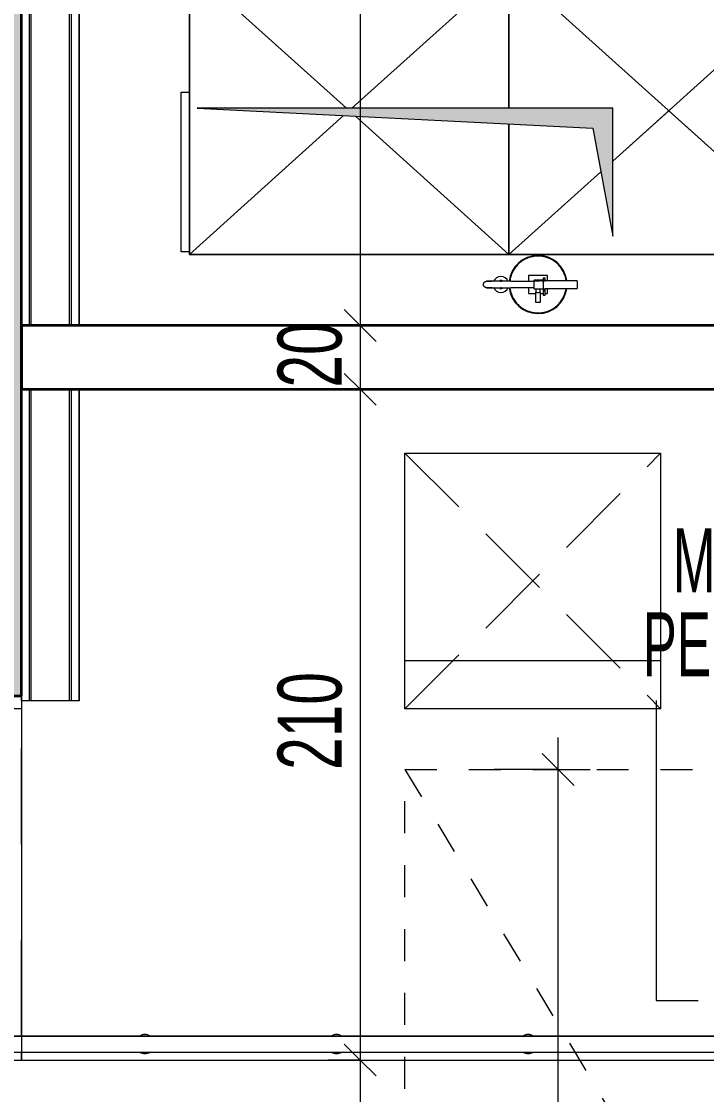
# Model space of a CAD drawing. Header units: metres. Extents: x 8 to 325, y -31 to 15.
# Drawn here: x 119.595 to 121.738, y -15.518 to -12.158 of the extents above; entities that cross this region are included whole.
import ezdxf

# ---------------------------------------------------------------- set-up
doc = ezdxf.new("R2010")
doc.units = ezdxf.units.M
for name, pattern in [('Dash', [0.6, 0.3, -0.3]), ('Dot 1_32_', [0.079375, 0, -0.079375]), ('Hidden 3_32_', [0.357187, 0.238125, -0.119063])]:
    doc.linetypes.add(name, pattern=pattern)
for name, color, linetype, lineweight in [('A-ALAN', 7, 'Continuous', 9), ('A-DETY', 7, 'Continuous', 9), ('A-DETY-ETKT', 7, 'Continuous', 9), ('A-DETY-OLCU', 7, 'Continuous', 9), ('A-DETY-OLCU-100', 7, 'Continuous', 9), ('A-DETY-YAZI', 7, 'Continuous', 9), ('A-DOSM', 7, 'Continuous', 9), ('A-DUVR', 7, 'Continuous', 9), ('A-DUVR-TARM', 7, 'Continuous', 35), ('A-KORK', 7, 'Continuous', 9), ('A-MODL', 7, 'Continuous', 9), ('A-ÇZGI-ALAN', 7, 'Dash', 9), ('E-ELEC-EQPM', 7, 'Continuous', 9), ('M-EKIP', 7, 'Continuous', 9)]:
    doc.layers.add(name, color=color, linetype=linetype, lineweight=lineweight)
doc.layers.add('A-ÇZGI', color=7, linetype='Continuous', lineweight=9, true_color=0x00a600)
doc.styles.add('Arial Narrow_1', font='ARIALN.TTF', dxfattribs={"width": 0.7, "height": 0.2})
doc.styles.add('Arial Narrow_5', font='ARIALN.TTF', dxfattribs={"width": 0.8, "height": 0.2})
doc.dimstyles.new('TKFN_ARDI_Ölçü_1_100__İç__3', dxfattribs={"dimscale": 0.3048, "dimtxt": 0.204686, "dimasz": 0.328084, "dimexe": 0.328084, "dimexo": 0.0625, "dimgap": 0, "dimtad": 1, "dimdec": 0, "dimlfac": 100, "dimdsep": 46, "dimtxsty": 'Arial Narrow_5', "dimblk1": 'OBLIQUE', "dimblk2": 'OBLIQUE', "dimsah": 1, "dimcen": 0.09, "dimdle": 0.328084, "dimadec": 8, "dimazin": 0, "dimtfac": 1, "dimtdec": 4, "dimtix": 1, "dimtmove": 0, "dimatfit": 3, "dimfxl": 0.656168, "dimfxlon": 1, "dimtvp": 1, "dimtolj": 1, "dimtzin": 0, "dimarcsym": 2})

# ---------------------------------------------------------------- blocks, each defined once
blk = doc.blocks.new('SY-M-FE_01_FIREEXTINGUISHER_Portable - 5kg Fire Extinguisher _CO2_-6456237-_1_13_4_13_ PERON KATI _FFL_')
at = {"layer": 'M-EKIP', "color": 8, "lineweight": 5, "true_color": 0x808080}
for p, q in [((-0.12, 0.0125), (-0.12, 0.0098)), ((0.03, 0.0281), (-0.03, 0.0281)), ((-0.03, 0.0281), (-0.03, 0.0095)), ((0.0166, 0.0135), (-0.0121, 0.0135)), ((-0.0121, 0.012), (-0.0121, 0.0135)), ((-0.0121, -0.012), (-0.0121, 0.012)), ((-0.0121, 0.012), (0.0051, 0.012)), ((0.0117, 0.012), (0.005, 0.012)), ((0.0117, 0.012), (0.0166, 0.012)), ((0.0161, 0.0196), (0.0161, -0.0186)), ((0.0221, 0.0196), (0.0161, 0.0196)), ((0.0162, 0.0196), (0.0161, 0.0196)), ((0.0225, 0.0135), (0.0175, 0.0135)), ((0.0175, 0.012), (0.0225, 0.012)), ((0.1228, 0.012), (0.0219, 0.012)), ((0.0221, 0.0196), (0.022, 0.0196)), ((0.0221, 0.0135), (0.0221, 0.0196)), ((0.0225, 0.0135), (0.0225, 0.012)), ((0.03, 0.012), (0.03, 0.0281)), ((0.1228, 0.012), (0.1228, -0.012)), ((-0.12, -0.0098), (-0.12, -0.0125)), ((-0.03, -0.0097), (-0.03, -0.0281)), ((-0.03, -0.0281), (-0.0078, -0.0281)), ((-0.0121, -0.0135), (-0.0121, -0.012)), ((-0.0121, -0.0135), (0.0167, -0.0135)), ((-0.007, -0.0235), (-0.0079, -0.0235)), ((-0.0079, -0.0235), (-0.0079, -0.0256)), ((-0.0079, -0.0235), (-0.0079, -0.0555)), ((-0.007, -0.0135), (-0.007, -0.0235)), ((0.007, -0.0235), (0.007, -0.0135)), ((0.0077, -0.0235), (0.007, -0.0235)), ((0.0076, -0.0281), (0.0158, -0.0281)), ((0.0077, -0.0555), (0.0077, -0.0235)), ((0.0077, -0.0256), (0.0077, -0.0235)), ((0.0225, -0.0177), (0.0158, -0.0177)), ((0.0158, -0.0177), (0.0158, -0.0337)), ((0.0158, -0.0177), (0.0158, -0.0188)), ((0.0158, -0.0326), (0.0158, -0.0337)), ((0.0161, -0.0186), (0.0162, -0.0186)), ((0.0161, -0.0186), (0.0221, -0.0186)), ((0.0175, -0.0135), (0.0225, -0.0135)), ((0.022, -0.0186), (0.0221, -0.0186)), ((0.0221, -0.0186), (0.0221, -0.0135)), ((0.0225, -0.012), (0.0225, -0.0135)), ((0.0225, -0.012), (0.1228, -0.012)), ((0.0225, -0.0188), (0.0225, -0.0177)), ((0.0225, -0.0337), (0.0225, -0.0177)), ((0.0225, -0.0281), (0.03, -0.0281)), ((0.0225, -0.0337), (0.0225, -0.0326)), ((0.03, -0.0281), (0.03, -0.012)), ((-0.0079, -0.0555), (0.0077, -0.0555)), ((0.0158, -0.0337), (0.0225, -0.0337))]:
    blk.add_line(p, q, dxfattribs=at)
at = {"layer": 'M-EKIP', "color": 8, "lineweight": 5, "true_color": 0x808080, "flags": 128}
for points in [[(0, 0.0889), (-0.0036, 0.0888), (-0.0071, 0.0886), (-0.0106, 0.0883), (-0.0142, 0.0878), (-0.0177, 0.0871), (-0.0211, 0.0864), (-0.0246, 0.0854), (-0.028, 0.0844), (-0.0313, 0.0832), (-0.0346, 0.0819), (-0.0379, 0.0804), (-0.0411, 0.0789), (-0.0442, 0.0771), (-0.0472, 0.0753), (-0.0502, 0.0734), (-0.0531, 0.0713), (-0.0559, 0.0691), (-0.0586, 0.0668), (-0.0612, 0.0644), (-0.0638, 0.0619), (-0.0662, 0.0593), (-0.0685, 0.0566), (-0.0707, 0.0539), (-0.0728, 0.051), (-0.0748, 0.048), (-0.0767, 0.045), (-0.0784, 0.0419), (-0.08, 0.0387), (-0.0815, 0.0355), (-0.0829, 0.0322), (-0.0841, 0.0289), (-0.0852, 0.0255), (-0.0861, 0.0221), (-0.0869, 0.0186), (-0.0876, 0.0151), (-0.0881, 0.0116), (-0.0884, 0.0095)], [(0.0881, 0.012), (0.0879, 0.0132), (0.0873, 0.0167), (0.0866, 0.0202), (0.0857, 0.0236), (0.0847, 0.0271), (0.0835, 0.0304), (0.0823, 0.0337), (0.0808, 0.037), (0.0793, 0.0402), (0.0776, 0.0433), (0.0758, 0.0464), (0.0739, 0.0494), (0.0719, 0.0523), (0.0697, 0.0552), (0.0675, 0.0579), (0.0651, 0.0605), (0.0626, 0.0631), (0.06, 0.0656), (0.0574, 0.0679), (0.0546, 0.0701), (0.0518, 0.0723), (0.0488, 0.0743), (0.0458, 0.0762), (0.0427, 0.0779), (0.0396, 0.0796), (0.0364, 0.0811), (0.0331, 0.0825), (0.0298, 0.0838), (0.0264, 0.0849), (0.023, 0.0859), (0.0195, 0.0867), (0.0161, 0.0874), (0.0125, 0.088), (0.009, 0.0884), (0.0055, 0.0887), (0.0019, 0.0889), (0, 0.0889)], [(-0.1709, 0), (-0.1709, 0.0004), (-0.1708, 0.0008), (-0.1708, 0.0012), (-0.1707, 0.0016), (-0.1707, 0.002), (-0.1706, 0.0024), (-0.1705, 0.0028), (-0.1704, 0.0031), (-0.1702, 0.0035), (-0.1701, 0.0039), (-0.1699, 0.0043), (-0.1697, 0.0046), (-0.1695, 0.005), (-0.1693, 0.0053), (-0.1691, 0.0056), (-0.1689, 0.006), (-0.1686, 0.0063), (-0.1684, 0.0066), (-0.1681, 0.0069), (-0.1678, 0.0072), (-0.1675, 0.0074), (-0.1672, 0.0077), (-0.1669, 0.008), (-0.1666, 0.0082), (-0.1663, 0.0084), (-0.1659, 0.0086), (-0.1656, 0.0088), (-0.1652, 0.009), (-0.1649, 0.0092), (-0.1645, 0.0093), (-0.1641, 0.0095), (-0.1637, 0.0096), (-0.1633, 0.0097), (-0.163, 0.0098), (-0.1626, 0.0099), (-0.1622, 0.0099), (-0.1618, 0.01), (-0.1614, 0.01), (-0.161, 0.01), (-0.1609, 0.01)], [(-0.0853, 0.01), (-0.0874, 0.01), (-0.0896, 0.01), (-0.0918, 0.01), (-0.094, 0.01), (-0.0962, 0.01), (-0.0984, 0.01), (-0.1007, 0.01), (-0.1029, 0.01), (-0.1052, 0.01), (-0.1074, 0.01), (-0.1097, 0.01), (-0.1119, 0.01), (-0.1142, 0.01), (-0.1164, 0.01), (-0.1186, 0.01), (-0.1207, 0.01), (-0.1229, 0.01), (-0.125, 0.01), (-0.1271, 0.01), (-0.1291, 0.01), (-0.1311, 0.01), (-0.1331, 0.01), (-0.135, 0.01), (-0.1369, 0.01), (-0.1387, 0.01), (-0.1405, 0.01), (-0.1422, 0.01), (-0.1438, 0.01), (-0.1454, 0.01), (-0.1469, 0.01), (-0.1484, 0.01), (-0.1498, 0.01), (-0.1511, 0.01), (-0.1523, 0.01), (-0.1535, 0.01), (-0.1545, 0.01), (-0.1555, 0.01), (-0.1565, 0.01), (-0.1573, 0.01), (-0.158, 0.01), (-0.1587, 0.01), (-0.1593, 0.01), (-0.1598, 0.01), (-0.1602, 0.01), (-0.1605, 0.01), (-0.1607, 0.01), (-0.1608, 0.01), (-0.1609, 0.01)], [(-0.1609, 0.01), (-0.1608, 0.01), (-0.1607, 0.01), (-0.1605, 0.01), (-0.1601, 0.01), (-0.1597, 0.01), (-0.1592, 0.01), (-0.1587, 0.01), (-0.158, 0.01), (-0.1572, 0.01), (-0.1564, 0.01), (-0.1555, 0.01), (-0.1545, 0.01), (-0.1534, 0.01), (-0.1522, 0.01), (-0.151, 0.01), (-0.1497, 0.01), (-0.1483, 0.01), (-0.1469, 0.01), (-0.1453, 0.01), (-0.1438, 0.01), (-0.1431, 0.01)], [(-0.1163, 0.01), (-0.1164, 0.01), (-0.1166, 0.01), (-0.1169, 0.01), (-0.1174, 0.01), (-0.118, 0.01), (-0.1187, 0.01), (-0.1196, 0.01), (-0.1206, 0.01), (-0.1217, 0.01), (-0.123, 0.01), (-0.1244, 0.01), (-0.1259, 0.01), (-0.1275, 0.01), (-0.1293, 0.01), (-0.1311, 0.01), (-0.1331, 0.01), (-0.1352, 0.01), (-0.1374, 0.01), (-0.1397, 0.01), (-0.1421, 0.01), (-0.1431, 0.01)], [(-0.0853, 0.01), (-0.0793, 0.01), (-0.0734, 0.01), (-0.0673, 0.01), (-0.0612, 0.01), (-0.055, 0.01), (-0.0488, 0.01), (-0.0426, 0.01), (-0.0364, 0.01), (-0.0301, 0.01), (-0.0239, 0.01), (-0.0176, 0.01), (-0.0121, 0.01)], [(-0.1609, -0.01), (-0.1613, -0.01), (-0.1617, -0.01), (-0.1621, -0.0099), (-0.1625, -0.0099), (-0.1628, -0.0098), (-0.1632, -0.0097), (-0.1636, -0.0096), (-0.164, -0.0095), (-0.1644, -0.0094), (-0.1648, -0.0092), (-0.1651, -0.009), (-0.1655, -0.0089), (-0.1658, -0.0087), (-0.1662, -0.0085), (-0.1665, -0.0083), (-0.1668, -0.008), (-0.1671, -0.0078), (-0.1675, -0.0075), (-0.1678, -0.0072), (-0.168, -0.007), (-0.1683, -0.0067), (-0.1686, -0.0064), (-0.1688, -0.0061), (-0.1691, -0.0057), (-0.1693, -0.0054), (-0.1695, -0.0051), (-0.1697, -0.0047), (-0.1699, -0.0044), (-0.17, -0.004), (-0.1702, -0.0036), (-0.1703, -0.0032), (-0.1704, -0.0029), (-0.1705, -0.0025), (-0.1706, -0.0021), (-0.1707, -0.0017), (-0.1708, -0.0013), (-0.1708, -0.0009), (-0.1708, -0.0005), (-0.1709, -0.0001), (-0.1709, 0)], [(-0.1431, -0.01), (-0.1447, -0.01), (-0.1462, -0.01), (-0.1477, -0.01), (-0.1491, -0.01), (-0.1505, -0.01), (-0.1517, -0.01), (-0.1529, -0.01), (-0.1541, -0.01), (-0.1551, -0.01), (-0.156, -0.01), (-0.1569, -0.01), (-0.1577, -0.01), (-0.1584, -0.01), (-0.159, -0.01), (-0.1595, -0.01), (-0.16, -0.01), (-0.1603, -0.01), (-0.1606, -0.01), (-0.1608, -0.01), (-0.1609, -0.01), (-0.1609, -0.01)], [(-0.1609, -0.01), (-0.1608, -0.01), (-0.1607, -0.01), (-0.1605, -0.01), (-0.1601, -0.01), (-0.1597, -0.01), (-0.1592, -0.01), (-0.1587, -0.01), (-0.158, -0.01), (-0.1572, -0.01), (-0.1564, -0.01), (-0.1555, -0.01), (-0.1545, -0.01), (-0.1534, -0.01), (-0.1522, -0.01), (-0.151, -0.01), (-0.1497, -0.01), (-0.1483, -0.01), (-0.1469, -0.01), (-0.1453, -0.01), (-0.1438, -0.01), (-0.1421, -0.01), (-0.1404, -0.01), (-0.1386, -0.01), (-0.1368, -0.01), (-0.1349, -0.01), (-0.133, -0.01), (-0.131, -0.01), (-0.129, -0.01), (-0.127, -0.01), (-0.1249, -0.01), (-0.1228, -0.01), (-0.1206, -0.01), (-0.1185, -0.01), (-0.1163, -0.01), (-0.114, -0.01), (-0.1118, -0.01), (-0.1096, -0.01), (-0.1073, -0.01), (-0.1051, -0.01), (-0.1028, -0.01), (-0.1006, -0.01), (-0.0983, -0.01), (-0.0961, -0.01), (-0.0938, -0.01), (-0.0916, -0.01), (-0.0895, -0.01), (-0.0873, -0.01), (-0.0853, -0.01)], [(-0.1431, -0.01), (-0.1407, -0.01), (-0.1383, -0.01), (-0.1361, -0.01), (-0.134, -0.01), (-0.1319, -0.01), (-0.13, -0.01), (-0.1282, -0.01), (-0.1266, -0.01), (-0.125, -0.01), (-0.1236, -0.01), (-0.1223, -0.01), (-0.1211, -0.01), (-0.12, -0.01), (-0.1191, -0.01), (-0.1183, -0.01), (-0.1176, -0.01), (-0.1171, -0.01), (-0.1167, -0.01), (-0.1164, -0.01), (-0.1163, -0.01), (-0.1163, -0.01)], [(-0.0884, -0.0097), (-0.0879, -0.0132), (-0.0873, -0.0167), (-0.0866, -0.0202), (-0.0857, -0.0236), (-0.0847, -0.0271), (-0.0835, -0.0304), (-0.0823, -0.0337), (-0.0808, -0.037), (-0.0793, -0.0402), (-0.0776, -0.0433), (-0.0758, -0.0464), (-0.0739, -0.0494), (-0.0719, -0.0523), (-0.0697, -0.0552), (-0.0675, -0.0579), (-0.0651, -0.0605), (-0.0626, -0.0631), (-0.06, -0.0656), (-0.0574, -0.0679), (-0.0546, -0.0701), (-0.0518, -0.0723), (-0.0488, -0.0743), (-0.0458, -0.0762), (-0.0427, -0.0779), (-0.0396, -0.0796), (-0.0364, -0.0811), (-0.0331, -0.0825), (-0.0298, -0.0838), (-0.0264, -0.0849), (-0.023, -0.0859), (-0.0195, -0.0867), (-0.0161, -0.0874), (-0.0125, -0.088), (-0.009, -0.0884), (-0.0055, -0.0887), (-0.0019, -0.0889), (0, -0.0889)], [(-0.0121, -0.01), (-0.0169, -0.01), (-0.0231, -0.01), (-0.0293, -0.01), (-0.0356, -0.01), (-0.0418, -0.01), (-0.0481, -0.01), (-0.0543, -0.01), (-0.0604, -0.01), (-0.0665, -0.01), (-0.0726, -0.01), (-0.0786, -0.01), (-0.0845, -0.01), (-0.0853, -0.01)], [(0, -0.0889), (0.0036, -0.0888), (0.0071, -0.0886), (0.0106, -0.0883), (0.0142, -0.0878), (0.0177, -0.0871), (0.0211, -0.0864), (0.0246, -0.0854), (0.028, -0.0844), (0.0313, -0.0832), (0.0346, -0.0819), (0.0379, -0.0804), (0.0411, -0.0789), (0.0442, -0.0771), (0.0472, -0.0753), (0.0502, -0.0734), (0.0531, -0.0713), (0.0559, -0.0691), (0.0586, -0.0668), (0.0612, -0.0644), (0.0638, -0.0619), (0.0662, -0.0593), (0.0685, -0.0566), (0.0707, -0.0539), (0.0728, -0.051), (0.0748, -0.048), (0.0767, -0.045), (0.0784, -0.0419), (0.08, -0.0387), (0.0815, -0.0355), (0.0829, -0.0322), (0.0841, -0.0289), (0.0852, -0.0255), (0.0861, -0.0221), (0.0869, -0.0186), (0.0876, -0.0151), (0.0881, -0.012)]]:
    blk.add_lwpolyline(points, dxfattribs=at)
at = {"layer": 'M-EKIP', "color": 8, "lineweight": 5, "true_color": 0x808080}
for centre, radius, start, end in [((0, 0), 0.091, 7.6414, 173.9433), ((0, 0), 0.0891, 112.5267, 126.4643), ((0, 0), 0.0891, 71.5034, 108.4966), ((0, 0), 0.0891, 54.5919, 66.2284), ((0, 0), 0.0891, 131.5034, 168.1123), ((0, 0), 0.0891, 11.5921, 48.1376), ((-0.1163, 0), 0.025, 22.3193, 157.4574), ((-0.1163, 0), 0.013, 50.2806, 106.5319), ((-0.1163, 0), 0.01, 93.402, 100.9244), ((-0.1163, 0), 0.01, 93.402, 100.9244), ((-0.1163, 0), 0.01, 73.5321, 96.8156), ((-0.1163, 0), 0.01, 78.454, 85.976), ((-0.1163, 0), 0.01, 78.454, 85.976), ((-0.1163, 0), 0.025, 202.5426, 337.6807), ((-0.1163, 0), 0.013, 253.4681, 309.7194), ((-0.1163, 0), 0.01, 259.0756, 266.598), ((-0.1163, 0), 0.01, 259.0756, 266.598), ((-0.1163, 0), 0.01, 263.1844, 286.4679), ((-0.1163, 0), 0.01, 274.024, 281.546), ((-0.1163, 0), 0.01, 274.024, 281.546), ((0, 0), 0.091, 186.0567, 352.3586), ((0, 0), 0.0891, 191.5921, 228.1376), ((0, 0), 0.0891, 311.5034, 348.1123), ((0, 0), 0.0891, 234.5919, 246.2284), ((0, 0), 0.0891, 251.5034, 288.4966), ((0, 0), 0.0891, 292.5267, 306.4643)]:
    blk.add_arc(centre, radius, start, end, dxfattribs=at)
for points, knots in [([(-0.007, -0.0235), (-0.007, -0.0235), (-0.0069, -0.0235), (-0.0068, -0.0236), (-0.0067, -0.0236), (-0.0067, -0.0236)], [0, 0, 0, 0, 0.05555556, 0.08333333, 0.09726818, 0.09726818, 0.09726818, 0.09726818]), ([(-0.0066, -0.0237), (-0.0065, -0.0237), (-0.0063, -0.0238), (-0.0061, -0.0239), (-0.0058, -0.024), (-0.0055, -0.0241), (-0.0054, -0.0241), (-0.0052, -0.0242), (-0.0049, -0.0243), (-0.0045, -0.0244), (-0.0041, -0.0245), (-0.0038, -0.0246), (-0.0035, -0.0247), (-0.0033, -0.0247), (-0.0029, -0.0248), (-0.0024, -0.0249), (-0.0018, -0.025), (-0.0012, -0.025), (-0.0006, -0.0251), (0, -0.0251), (0.0006, -0.0251), (0.0012, -0.025), (0.0018, -0.025), (0.0024, -0.0249), (0.0029, -0.0248), (0.0033, -0.0247), (0.0035, -0.0247), (0.0038, -0.0246), (0.0041, -0.0245), (0.0045, -0.0244), (0.0049, -0.0243), (0.0052, -0.0242), (0.0054, -0.0241), (0.0055, -0.0241), (0.0058, -0.024), (0.0061, -0.0239), (0.0063, -0.0238), (0.0066, -0.0237), (0.0068, -0.0236), (0.0069, -0.0235), (0.007, -0.0235), (0.007, -0.0235)], [0.1111111, 0.1111111, 0.1111111, 0.1111111, 0.1388889, 0.1666667, 0.1944444, 0.2083333, 0.2222222, 0.2361111, 0.25, 0.2777778, 0.3055556, 0.3194444, 0.3333333, 0.3472222, 0.3611111, 0.3888889, 0.4166667, 0.4444444, 0.4722222, 0.5, 0.5277778, 0.5555556, 0.5833333, 0.6111111, 0.6388889, 0.6527778, 0.6666667, 0.6805556, 0.6944444, 0.7222222, 0.75, 0.7638889, 0.7777778, 0.7916667, 0.8055556, 0.8333333, 0.8611111, 0.8888889, 0.9166667, 0.9444444, 1, 1, 1, 1])]:
    blk.add_open_spline(points, degree=3, knots=knots, dxfattribs=at)
blk = doc.blocks.new('IC-TKN-M7-S23-000-10-A1-32-K-T-6E-200_rvt-1-_1_13_4_13_ PERON KATI _FFL_')
at = {"layer": 'M-EKIP', "color": 8, "lineweight": 5, "true_color": 0x808080}
blk.add_blockref('SY-M-FE_01_FIREEXTINGUISHER_Portable - 5kg Fire Extinguisher _CO2_-6456237-_1_13_4_13_ PERON KATI _FFL_', (-183.5836, -12.9818), dxfattribs=at)
blk = doc.blocks.new('D5020_30_DİKİLİ_TİP_PANO - KUVVET_DAĞITIM_PANOSU_ŞEBEKE_-4134123-_1_13_4_13_ PERON KATI _FFL_')
at = {"layer": 'A-DETY', "color": 8, "lineweight": 5, "true_color": 0x808080}
for p, q in [((0.5, -0.45), (-0.5, 0.45)), ((0.5, 0.45), (-0.5, 0.45)), ((-0.5, 0.45), (0, 0)), ((-0.5, -0.45), (-0.5, 0.45)), ((-0.5, 0.45), (0.5, 0.45)), ((0.2126, 0.1913), (0.5, 0.45)), ((0.2126, 0.1913), (0.5, 0.45)), ((0.5, 0.45), (0.5, 0.0418)), ((-0.5, -0.45), (0.1753, 0.1578)), ((0, 0), (0.1753, 0.1578)), ((0.5, -0.0075), (0.5, -0.45)), ((-0.5, -0.45), (-0.5, -1.45)), ((0.5, -0.45), (-0.5, -0.45)), ((0.5, -0.45), (0.5, -1.45))]:
    blk.add_line(p, q, dxfattribs=at)
for centre, start, end in [((-0.5, -0.45), 270, 360), ((0.5, -0.45), 180, 270)]:
    blk.add_arc(centre, 1, start, end, dxfattribs=at)
at = {"layer": 'E-ELEC-EQPM', "color": 8, "lineweight": 5, "true_color": 0x808080}
for p, q in [((0.5, 0.45), (-0.5, 0.45)), ((-0.5, 0.45), (-0.5, -0.45)), ((0.5, 0.0418), (0.5, 0.45)), ((0.5, -0.45), (0.5, -0.0075)), ((-0.5, -0.45), (0.5, -0.45))]:
    blk.add_line(p, q, dxfattribs=at)
blk = doc.blocks.new('D5020_30_DİKİLİ_TİP_PANO - KUVVET_DAĞITIM_PANOSU_ŞEBEKE_-V119-_1_13_4_13_ PERON KATI _FFL_')
at = {"layer": 'A-DETY', "color": 8, "lineweight": 5, "true_color": 0x808080}
for p, q in [((-0.0194, 0.0175), (-0.5, 0.45)), ((0.5, 0.45), (-0.5, 0.45)), ((-0.5, 0.45), (-0.0194, 0.0175)), ((-0.5, 0.0418), (-0.5, 0.45)), ((-0.5, 0.45), (0.5, 0.45)), ((0.0174, 0.0156), (0.5, 0.45)), ((0.0174, 0.0156), (0.5, 0.45)), ((0.5, 0.45), (0.5, -0.45)), ((-0.5, -0.45), (-0.0083, -0.0075)), ((-0.5, -0.45), (-0.5, -0.0075)), ((0.5, -0.45), (0.0083, -0.0075)), ((-0.5, -0.45), (-0.5, -1.45)), ((0.5, -0.45), (-0.5, -0.45)), ((0.5, -0.45), (0.5, -1.45))]:
    blk.add_line(p, q, dxfattribs=at)
for centre, start, end in [((-0.5, -0.45), 270, 360), ((0.5, -0.45), 180, 270)]:
    blk.add_arc(centre, 1, start, end, dxfattribs=at)
at = {"layer": 'E-ELEC-EQPM', "color": 8, "lineweight": 5, "true_color": 0x808080}
for p, q in [((0.5, 0.45), (-0.5, 0.45)), ((-0.5, 0.45), (-0.5, 0.0418)), ((0.5, -0.45), (0.5, 0.45)), ((-0.5, -0.0075), (-0.5, -0.45)), ((-0.5, -0.45), (0.5, -0.45))]:
    blk.add_line(p, q, dxfattribs=at)
blk = doc.blocks.new('IC-TKN-M7-S23-000-10-A1-32-K-T-6F-200_rvt-1-_1_13_4_13_ PERON KATI _FFL_')
at = {"layer": 'E-ELEC-EQPM', "color": 8, "lineweight": 5, "true_color": 0x808080, "rotation": 180}
for name, p in [('D5020_30_DİKİLİ_TİP_PANO - KUVVET_DAĞITIM_PANOSU_ŞEBEKE_-V119-_1_13_4_13_ PERON KATI _FFL_', (-184.1747, -12.4375)), ('D5020_30_DİKİLİ_TİP_PANO - KUVVET_DAĞITIM_PANOSU_ŞEBEKE_-4134123-_1_13_4_13_ PERON KATI _FFL_', (-183.1747, -12.4375))]:
    blk.add_blockref(name, p, dxfattribs=at)
blk = doc.blocks.new('IC-TKN-M7-S23-000-10-A1-32-K-T-6C-200_rvt-1-_1_13_4_13_ PERON KATI _FFL_')
at = {"layer": 'A-DUVR-TARM', "lineweight": 9, "true_color": 0x787878}
h = blk.add_hatch(dxfattribs=at)
h.set_pattern_fill('FP_112', color=8, style=0, pattern_type=2)
h.set_pattern_definition([(45, (0, 0), (-0.08845199, 0.08845199), []), (45, (0.08846, 0), (-0.08845199, 0.08845199), [0.06255, -0.03127])])
h.paths.add_polyline_path([(-185.2, -22), (-185.2, -19.5302), (-186.5, -19.5302), (-186.5, -22), (-186.3437, -22)])
h.paths.add_polyline_path([(-186.5, -14.2698), (-185.2, -14.2698), (-185.2, -2.7302), (-186.5, -2.7302), (-186.5, -14.1083)])
h.paths.add_polyline_path([(-185.6726, 2.5302), (-185.2, 2.5302), (-185.2, 5), (-186.5, 5), (-186.5, 2.5302), (-186.2267, 2.5302)])
at = {"layer": 'A-DUVR', "lineweight": 35}
for p, q in [((-185.2, -14.2698), (-185.2, -2.7302)), ((-186.5, -14.2698), (-185.2, -14.2698))]:
    blk.add_line(p, q, dxfattribs=at)
blk = doc.blocks.new('Railing - 50 x 12mm-V66-_1_13_4_13_ PERON KATI _FFL_')
at = {"layer": 'A-KORK'}
for start, end in [(146.9143, 180), (180, 213.0857), (360, 33.0857), (326.9143, 360)]:
    blk.add_arc((0, 0), 0.03, start, end, dxfattribs=at)
blk = doc.blocks.new('Railing - Railing-3772863-_1_13_4_13_ PERON KATI _FFL_')
at = {"rotation": 90.00000000000186}
for p in [(-184.8143, -15.36), (-184.2143, -15.36), (-183.6143, -15.36)]:
    blk.add_blockref('Railing - 50 x 12mm-V66-_1_13_4_13_ PERON KATI _FFL_', p, dxfattribs=at)
blk = doc.blocks.new('Top Rail Type - Top Rail_Internal_-3772866-_1_13_4_13_ PERON KATI _FFL_')
at = {"layer": 'A-KORK'}
for p, q in [((-180.2, -15.335), (-186.9433, -15.335)), ((-186.9567, -15.385), (-180.2, -15.385))]:
    blk.add_line(p, q, dxfattribs=at)
blk = doc.blocks.new('Top Rail Type - Top Rail_Internal_-V71-_1_13_4_13_ PERON KATI _FFL_')
at = {"layer": 'A-KORK'}
for p, q in [((-186.9433, -15.335), (-180.2, -15.335)), ((-186.9567, -15.385), (-180.2, -15.385))]:
    blk.add_line(p, q, dxfattribs=at)
blk = doc.blocks.new('D2030_10_U Kanal Ekipmanı - U Kanal Ekipmanı-4362170-_1_13_4_13_ PERON KATI _FFL_')
at = {"layer": 'A-MODL', "color": 8, "true_color": 0x808080}
for p, q in [((-0.155, 0), (-0.155, 0.975)), ((-0.15, 0), (-0.15, 0.975)), ((-0.03, 0), (-0.03, 0.975)), ((-0.025, 0.975), (-0.025, 0)), ((0, 0), (0, 0.975)), ((-0.18, 0), (-0.18, 0.0152)), ((-0.155, 0), (-0.18, 0)), ((0, 0), (-0.025, 0))]:
    blk.add_line(p, q, dxfattribs=at)
blk = doc.blocks.new('D2030_10_U Kanal Ekipmanı - U Kanal Ekipmanı-4421074-_1_13_4_13_ PERON KATI _FFL_')
at = {"layer": 'A-MODL', "color": 8, "true_color": 0x808080}
for p, q in [((-0.155, 0), (-0.155, 3.26)), ((-0.15, 0), (-0.15, 3.26)), ((-0.03, 0), (-0.03, 3.26)), ((-0.025, 3.26), (-0.025, 0)), ((0, 0), (0, 3.26))]:
    blk.add_line(p, q, dxfattribs=at)
blk = doc.blocks.new('D1030_70_Ray12 - Ray-5359617-_1_13_4_13_ PERON KATI _FFL_')
at = {"layer": 'A-ÇZGI', "color": 8, "true_color": 0x808080}
blk.add_line((-183.2, -14.16), (-184, -14.16), dxfattribs=at)
blk = doc.blocks.new('Şaft Boşluğu Sembolü2 - Şaft Boşluğu Sembolü-V142-_1_13_4_13_ PERON KATI _FFL_')
at = {"layer": 'A-DETY', "linetype": 'Dot 1_32_'}
for p, q in [((-0.6596, 0.5072), (2.3404, -4.4928)), ((-0.6596, 0.5072), (2.3404, 0.5072)), ((-0.6596, -4.4928), (-0.6596, 0.5072))]:
    blk.add_line(p, q, dxfattribs=at)
blk = doc.blocks.new('Şaft Boşluğu Sembolü2 - Şaft Boşluğu Sembolü-5417827-_1_13_4_13_ PERON KATI _FFL_')
at = {"layer": 'A-DETY', "true_color": 0x818181}
blk.add_hatch(color=8, dxfattribs=at).paths.add_polyline_path([(-0.6096, -0.4572), (-0.2096, -0.4572), (-0.2096, 0.8428), (-0.2721, -0.3947), (-0.5929, -0.4541)])
at = {"layer": 'A-DETY'}
for p, q in [((-0.2096, 0.8428), (-0.2721, -0.3947)), ((-0.2096, -0.4572), (-0.2096, 0.8428)), ((-0.2721, -0.3947), (-0.6096, -0.4572)), ((-0.6096, -0.4572), (-0.2096, -0.4572))]:
    blk.add_line(p, q, dxfattribs=at)
blk = doc.blocks.new('DIMBLOCK415-_1_13_4_13_ PERON KATI _FFL_')
at = {"layer": 'A-DETY-OLCU-100', "transparency": 16777216}
for p, q in [((120.6548, -9.85), (120.6048, -9.8)), ((120.6548, -9.85), (120.5548, -9.85)), ((120.6548, -9.85), (120.6548, -13.11)), ((120.6548, -9.85), (120.7048, -9.9)), ((120.6548, -9.85), (120.8548, -9.85)), ((120.6548, -13.11), (120.6048, -13.06)), ((120.6548, -13.11), (120.5548, -13.11)), ((120.6548, -13.11), (120.7048, -13.16)), ((120.6548, -13.11), (120.8548, -13.11))]:
    blk.add_line(p, q, dxfattribs=at)
at = {"layer": 'A-DETY-OLCU-100', "color": 0, "transparency": 16777216, "insert": (120.3963, -11.6213), "char_height": 0.2, "width": 0.339194, "attachment_point": 1, "rotation": 90, "line_spacing_factor": 0.974696, "style": 'Arial Narrow_5'}
blk.add_mtext('326', dxfattribs=at)
blk = doc.blocks.new('_Oblique')
at = {"color": 0, "linetype": 'ByBlock', "lineweight": -2}
blk.add_line((-0.5, -0.5), (0.5, 0.5), dxfattribs=at)
blk = doc.blocks.new('DIMBLOCK416-_1_13_4_13_ PERON KATI _FFL_')
at = {"layer": 'A-DETY-OLCU-100', "transparency": 16777216}
for p, q in [((120.6548, -13.11), (120.6048, -13.06)), ((120.6548, -13.11), (120.5548, -13.11)), ((120.6548, -13.11), (120.6548, -13.31)), ((120.6548, -13.11), (120.7048, -13.16)), ((120.6548, -13.11), (120.8548, -13.11)), ((120.6548, -13.31), (120.6048, -13.26)), ((120.6548, -13.31), (120.5548, -13.31)), ((120.6548, -13.31), (120.7048, -13.36)), ((120.6548, -13.31), (120.8548, -13.31))]:
    blk.add_line(p, q, dxfattribs=at)
at = {"layer": 'A-DETY-OLCU-100', "color": 0, "transparency": 16777216, "insert": (120.3963, -13.3042), "char_height": 0.2, "width": 0.22613, "attachment_point": 1, "rotation": 90, "line_spacing_factor": 0.974696, "style": 'Arial Narrow_5'}
blk.add_mtext('20', dxfattribs=at)
blk = doc.blocks.new('DIMBLOCK417-_1_13_4_13_ PERON KATI _FFL_')
at = {"layer": 'A-DETY-OLCU-100', "transparency": 16777216}
for p, q in [((120.6548, -13.31), (120.6048, -13.26)), ((120.6548, -13.31), (120.5548, -13.31)), ((120.6548, -13.31), (120.6548, -15.41)), ((120.6548, -13.31), (120.7048, -13.36)), ((120.6548, -13.31), (120.8548, -13.31)), ((120.6548, -15.41), (120.6048, -15.36)), ((120.6548, -15.41), (120.5548, -15.41)), ((120.6548, -15.41), (120.7048, -15.46)), ((120.6548, -15.41), (120.8548, -15.41))]:
    blk.add_line(p, q, dxfattribs=at)
at = {"layer": 'A-DETY-OLCU-100', "color": 0, "transparency": 16777216, "insert": (120.3963, -14.5013), "char_height": 0.2, "width": 0.339194, "attachment_point": 1, "rotation": 90, "line_spacing_factor": 0.974696, "style": 'Arial Narrow_5'}
blk.add_mtext('210', dxfattribs=at)
blk = doc.blocks.new('DIMBLOCK418-_1_13_4_13_ PERON KATI _FFL_')
at = {"layer": 'A-DETY-OLCU-100', "transparency": 16777216}
for p, q in [((120.6548, -15.41), (120.6048, -15.36)), ((120.6548, -15.41), (120.5548, -15.41)), ((120.6548, -15.41), (120.6548, -17)), ((120.6548, -15.41), (120.7048, -15.46)), ((120.6548, -15.41), (120.8548, -15.41)), ((120.6548, -17), (120.6048, -16.95)), ((120.6548, -17), (120.5548, -17)), ((120.6548, -17), (120.7048, -17.05)), ((120.6548, -17), (120.8548, -17))]:
    blk.add_line(p, q, dxfattribs=at)
at = {"layer": 'A-DETY-OLCU-100', "color": 0, "transparency": 16777216, "insert": (120.3963, -16.3463), "char_height": 0.2, "width": 0.339194, "attachment_point": 1, "rotation": 90, "line_spacing_factor": 0.974696, "style": 'Arial Narrow_5'}
blk.add_mtext('159', dxfattribs=at)
blk = doc.blocks.new('DIMBLOCK516-_1_13_4_13_ PERON KATI _FFL_')
at = {"layer": 'A-DETY-OLCU-100', "transparency": 16777216}
for p, q in [((121.2742, -19.6), (121.2742, -14.4)), ((121.2742, -14.5), (121.2242, -14.45)), ((121.2742, -14.5), (121.0742, -14.5)), ((121.2742, -14.5), (121.3242, -14.55)), ((121.2742, -14.5), (121.3742, -14.5)), ((121.2742, -19.5), (121.2242, -19.45)), ((121.2742, -19.5), (121.0742, -19.5)), ((121.2742, -19.5), (121.3242, -19.55)), ((121.2742, -19.5), (121.3742, -19.5))]:
    blk.add_line(p, q, dxfattribs=at)
at = {"layer": 'A-DETY-OLCU-100', "color": 0, "transparency": 16777216, "insert": (121.0157, -17.1413), "char_height": 0.2, "width": 0.339194, "attachment_point": 1, "rotation": 90, "line_spacing_factor": 0.974696, "style": 'Arial Narrow_5'}
blk.add_mtext('500', dxfattribs=at)

msp = doc.modelspace()

# ---------------------------------------------------------------- linework, layer by layer
at = {"layer": 'A-ALAN', "color": 8, "true_color": 0x808080, "flags": 128}
for points in [[(124.5947, -12.15), (124.5947, -9.85), (119.5947, -9.85), (119.5947, -12.15), (119.5947, -13.11), (124.5947, -13.11)], [(124.5947, -15.205), (124.5947, -13.31), (119.5947, -13.31), (119.5947, -14.2418), (119.5947, -15.41), (124.5947, -15.41)]]:
    msp.add_lwpolyline(points, close=True, dxfattribs=at)
at = {"layer": 'A-DETY-YAZI'}
for p, q in [((121.581, -14.2843), (121.581, -15.2235)), ((121.581, -15.2235), (121.7127, -15.2235))]:
    msp.add_line(p, q, dxfattribs=at)
at = {"layer": 'A-DOSM'}
for p, q in [((119.7747, -9.85), (119.7747, -13.11)), ((120.0947, -12.88), (120.0947, -12.38)), ((120.0947, -12.38), (120.12, -12.38)), ((120.12, -12.88), (120.0947, -12.88)), ((119.7747, -13.31), (119.7747, -14.285)), ((120.7947, -14.31), (120.7947, -13.51)), ((120.7947, -13.51), (121.5947, -13.51)), ((121.5947, -13.51), (121.5947, -14.31)), ((119.5947, -14.31), (118.2947, -14.31)), ((119.7747, -14.285), (119.5947, -14.285)), ((119.5947, -14.285), (119.5947, -14.31)), ((121.5947, -14.31), (120.7947, -14.31)), ((117.8447, -15.41), (124.5947, -15.41))]:
    msp.add_line(p, q, dxfattribs=at)
at = {"layer": 'A-DUVR', "lineweight": 35}
for p, q in [((123.4447, -13.11), (119.5947, -13.11)), ((119.5947, -13.11), (119.5947, -13.31)), ((119.5947, -13.31), (123.4065, -13.31))]:
    msp.add_line(p, q, dxfattribs=at)
at = {"layer": 'A-ÇZGI', "color": 7, "linetype": 'Hidden 3_32_'}
for p, q in [((120.7947, -13.51), (121.5947, -13.51)), ((120.7947, -14.31), (120.7947, -13.51)), ((120.7947, -14.31), (121.5947, -13.51)), ((120.7947, -13.51), (121.5947, -14.31)), ((121.5947, -13.51), (121.5947, -14.31)), ((121.5947, -14.31), (120.7947, -14.31))]:
    msp.add_line(p, q, dxfattribs=at)
at = {"layer": 'A-ÇZGI-ALAN'}
for p, q in [((119.5947, -15.335), (119.5947, -14.2698)), ((119.5947, -15.41), (119.5947, -15.385)), ((119.5947, -15.41), (124.5947, -15.41))]:
    msp.add_line(p, q, dxfattribs=at)

# ---------------------------------------------------------------- block references
at = {"lineweight": 5}
for name in ['IC-TKN-M7-S23-000-10-A1-32-K-T-6C-200_rvt-1-_1_13_4_13_ PERON KATI _FFL_', 'IC-TKN-M7-S23-000-10-A1-32-K-T-6F-200_rvt-1-_1_13_4_13_ PERON KATI _FFL_', 'IC-TKN-M7-S23-000-10-A1-32-K-T-6E-200_rvt-1-_1_13_4_13_ PERON KATI _FFL_']:
    msp.add_blockref(name, (304.7947, 0), dxfattribs=at)
at = {"layer": 'A-DETY', "rotation": 89.9999999999998}
msp.add_blockref('Şaft Boşluğu Sembolü2 - Şaft Boşluğu Sembolü-5417827-_1_13_4_13_ PERON KATI _FFL_', (120.9875, -12.2204), dxfattribs=at)
at = {"layer": 'A-DETY'}
msp.add_blockref('Şaft Boşluğu Sembolü2 - Şaft Boşluğu Sembolü-V142-_1_13_4_13_ PERON KATI _FFL_', (121.4543, -15.0072), dxfattribs=at)
at = {"layer": 'A-KORK'}
for name in ['Railing - Railing-3772863-_1_13_4_13_ PERON KATI _FFL_', 'Top Rail Type - Top Rail_Internal_-3772866-_1_13_4_13_ PERON KATI _FFL_', 'Top Rail Type - Top Rail_Internal_-V71-_1_13_4_13_ PERON KATI _FFL_']:
    msp.add_blockref(name, (304.7947, 0), dxfattribs=at)
at = {"layer": 'A-MODL', "color": 8, "true_color": 0x808080}
for name, p in [('D2030_10_U Kanal Ekipmanı - U Kanal Ekipmanı-4421074-_1_13_4_13_ PERON KATI _FFL_', (119.7747, -13.11)), ('D2030_10_U Kanal Ekipmanı - U Kanal Ekipmanı-4362170-_1_13_4_13_ PERON KATI _FFL_', (119.7747, -14.285))]:
    msp.add_blockref(name, p, dxfattribs=at)
at = {"layer": 'A-ÇZGI', "color": 8, "true_color": 0x808080}
msp.add_blockref('D1030_70_Ray12 - Ray-5359617-_1_13_4_13_ PERON KATI _FFL_', (304.7947, 0), dxfattribs=at)

# ---------------------------------------------------------------- texts
at = {"layer": 'A-DETY-ETKT', "char_height": 0.2, "line_spacing_factor": 0.949189, "style": 'Arial Narrow_1'}
for s, insert, width, attachment_point in [('\\pt0.42,0.84,1.26,1.68,2.1,2.52,2.94,3.36,3.78,4.2,4.62,5.04,5.46,5.88,6.3,6.72,7.14,7.56,7.98,8.4,8.82,9.24,9.66,10.08,10.5,10.92,11.34,11.76,12.18,12.6,13.02,13.44;M7', (121.8556, -13.8457), 0.2268, 6), ('\\pt0.42,0.84,1.26,1.68,2.1,2.52,2.94,3.36,3.78,4.2,4.62,5.04,5.46,5.88,6.3,6.72,7.14,7.56,7.98,8.4,8.82,9.24,9.66,10.08,10.5,10.92,11.34,11.76,12.18,12.6,13.02,13.44;PER.TEK.AL.KOR.', (122.2203, -14.1098), 1.4077, 5)]:
    msp.add_mtext(s, dxfattribs=dict(at, insert=insert, width=width, attachment_point=attachment_point))

# ---------------------------------------------------------------- dimensions: what is measured, and where the dimension line sits
at = {"layer": 'A-DETY-OLCU'}
for base, p1, p2, override, picture, middle in [((120.6548, -13.11), (120.8548, -9.85), (120.8548, -13.11), {"dimpost": '<>', "dimfxl": 3.26}, 'DIMBLOCK415-_1_13_4_13_ PERON KATI _FFL_', (120.5527, -11.48)), ((120.6548, -13.31), (120.8548, -13.11), (120.8548, -13.31), {"dimpost": '<>', "dimfxl": 0.2}, 'DIMBLOCK416-_1_13_4_13_ PERON KATI _FFL_', (120.5527, -13.21)), ((120.6548, -15.41), (120.8548, -13.31), (120.8548, -15.41), {"dimpost": '<>', "dimfxl": 2.1}, 'DIMBLOCK417-_1_13_4_13_ PERON KATI _FFL_', (120.5527, -14.36)), ((121.2742, -14.5), (121.0742, -19.5), (121.0742, -14.5), {"dimpost": '<>', "dimfxl": 5}, 'DIMBLOCK516-_1_13_4_13_ PERON KATI _FFL_', (121.1721, -17)), ((120.6548, -17), (120.8548, -15.41), (120.8548, -17), {"dimpost": '<>', "dimfxl": 1.59}, 'DIMBLOCK418-_1_13_4_13_ PERON KATI _FFL_', (120.5527, -16.205))]:
    dim = msp.add_linear_dim(base=base, p1=p1, p2=p2, angle=90, dimstyle='TKFN_ARDI_Ölçü_1_100__İç__3', override=override, dxfattribs=at)
    dim.commit()
    dim.dimension.update_dxf_attribs({"geometry": picture, "text_midpoint": middle})

doc.saveas('drawing.dxf')
